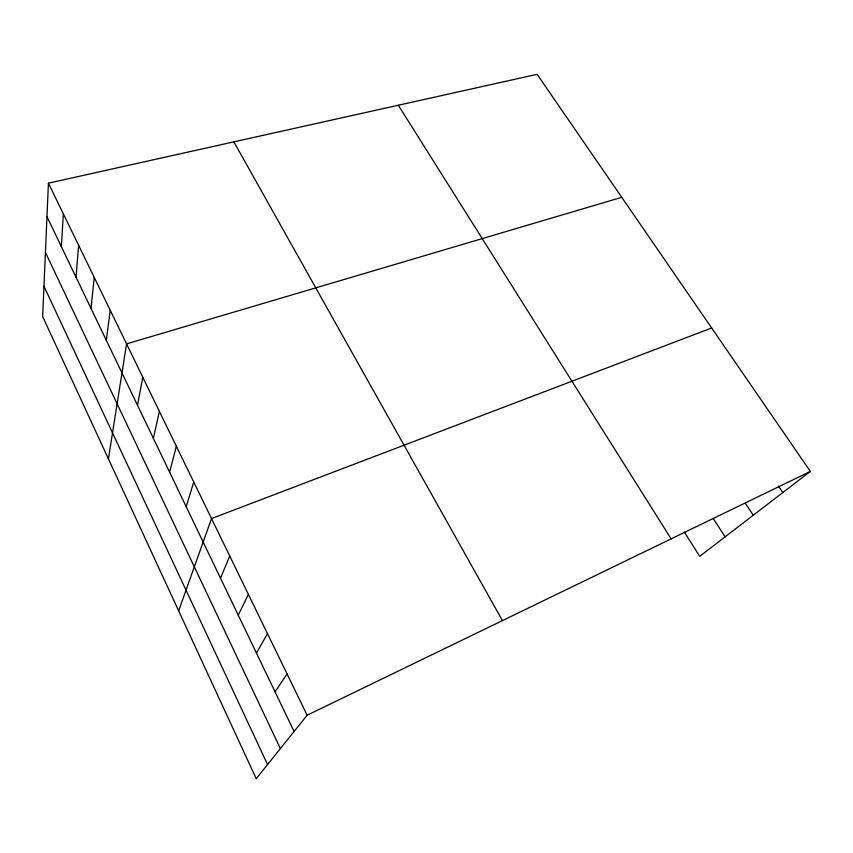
<?xml version="1.0" encoding="UTF-8"?>
<svg xmlns="http://www.w3.org/2000/svg" width="853" height="853" viewBox="0 0 853 853"><rect width="100%" height="100%" fill="white"/><g stroke="black" fill="none" stroke-linecap="round" stroke-linejoin="round"><path stroke-width="1.28" d="M48.418 183.171L42.65 316.57L256.231 778.682L307.155 715.219L810.35 471.421L537.123 74.318L48.418 183.171L307.155 715.219M61.331 246.602L63.357 213.89M76.013 277.172L78.636 245.301M91.004 308.402L94.246 277.417M106.316 340.315L110.229 310.268M108.416 458.861L126.564 343.866L621.762 197.32M137.504 405.292L142.792 377.229M153.38 438.357L159.383 411.349M169.608 472.157L176.358 446.258M186.199 506.714L193.738 481.988M178.661 610.855L211.523 518.56L711.669 327.989M220.511 578.206L229.734 556.007M238.264 615.194L248.383 594.37M256.444 653.046L267.501 633.662M275.05 691.804L287.077 673.934M810.35 471.421L699.737 556.337L684.362 532.112M778.448 486.135L782.798 492.576M745.415 503.366L753.263 515.244M713.129 518.357L725.103 536.857M398.319 105.228L671.13 538.872M233.871 141.865L502.438 620.6M46.968 216.673L294.093 731.501M45.422 252.392L280.381 748.593M43.961 286.235L267.565 764.565"/></g></svg>
